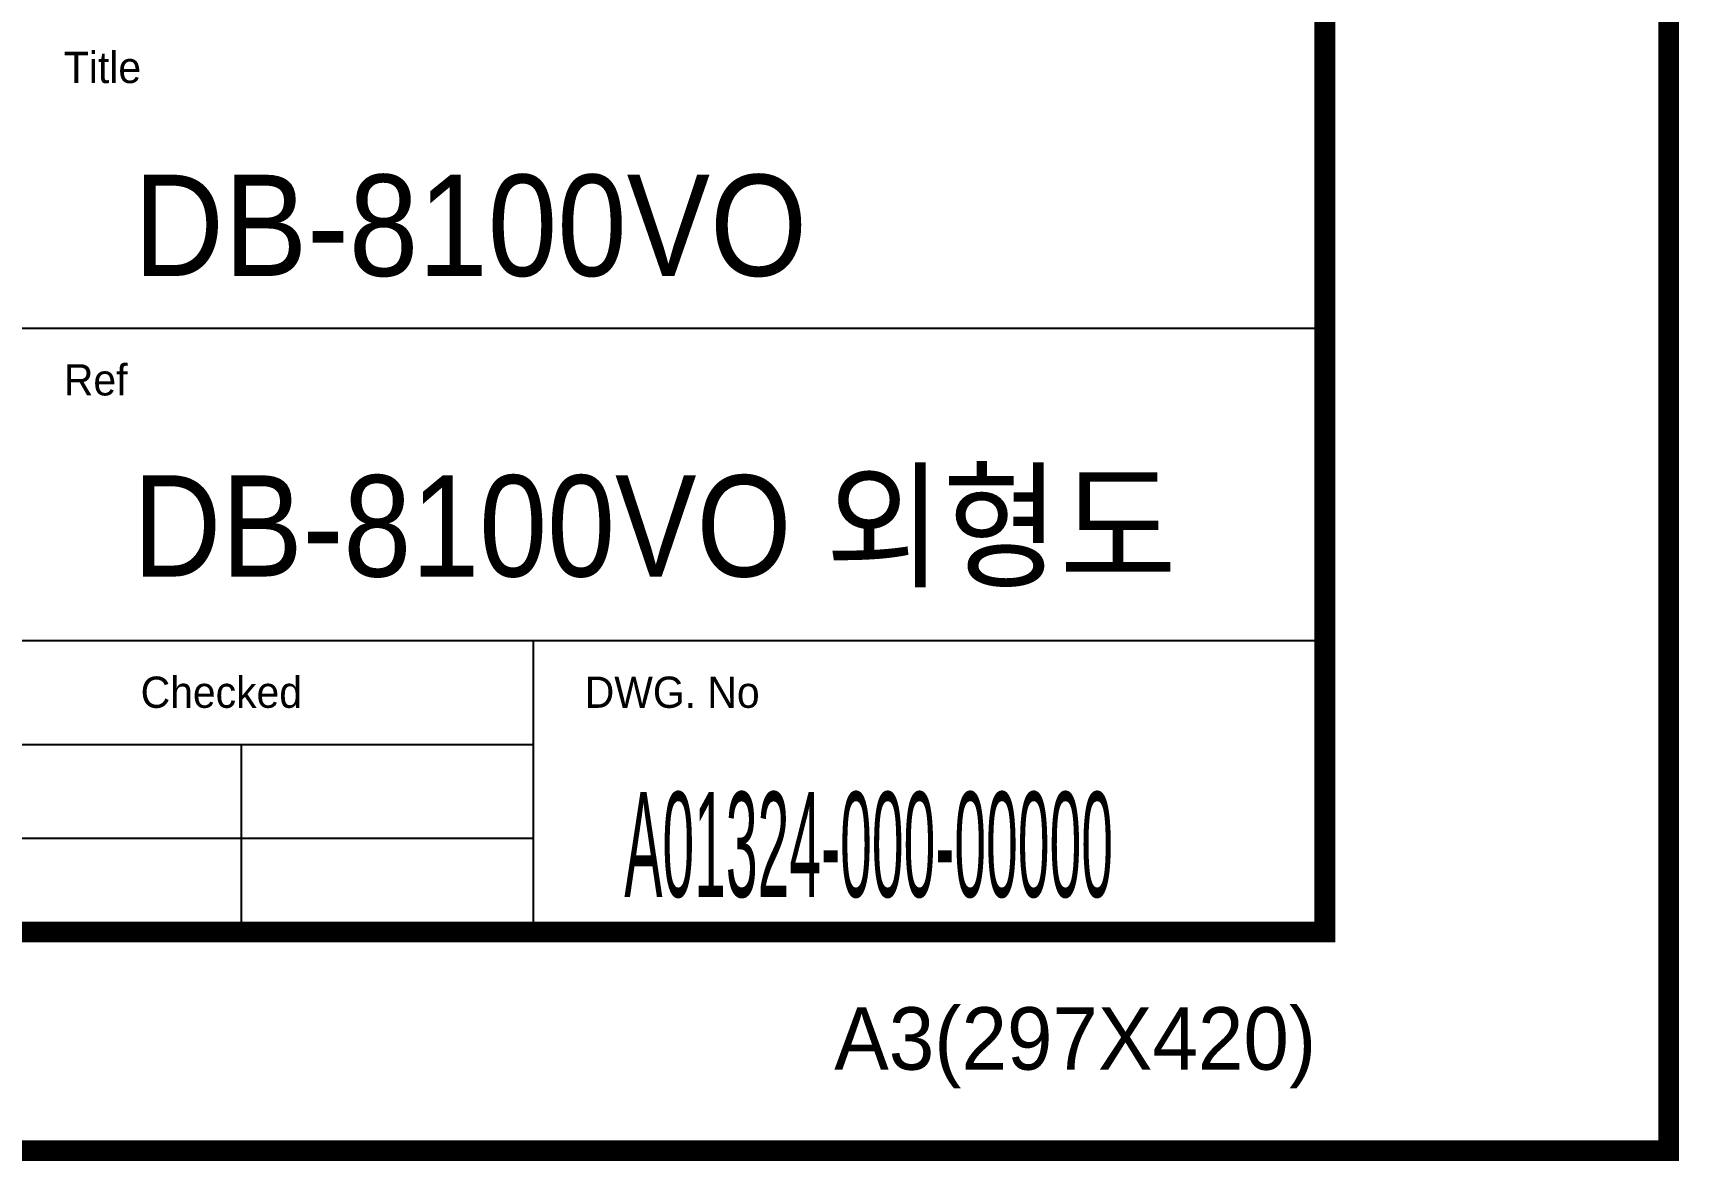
# Model space of a CAD drawing. Header units: millimetres. Extents: x 28 to 2369, y -329 to 1679.
# Drawn here: x 1930.7 to 2369.2, y 24.4 to 325.1 of the extents above; entities that cross this region are included whole.
import ezdxf

# ---------------------------------------------------------------- set-up
doc = ezdxf.new("R2010")
doc.units = ezdxf.units.MM
doc.layers.add('1', color=7, linetype='CONTINUOUS')
doc.layers.add('1LINE', color=7, linetype='CONTINUOUS')
doc.styles.add('hangul2', font='')
doc.styles.get('hangul2').set_extended_font_data('Gulim')

msp = doc.modelspace()

# ---------------------------------------------------------------- linework, layer by layer
at = {"layer": '1LINE', "color": 3}
for p, q in [((1297.89, 246.43), (2274.82, 246.43)), ((1297.89, 163.17), (2274.82, 163.17)), ((2063.89, 163.17), (2063.89, 85.46)), ((1753.05, 135.41), (2063.89, 135.41)), ((1986.18, 135.41), (1986.18, 85.46)), ((1753.05, 110.44), (2063.89, 110.44))]:
    msp.add_line(p, q, dxfattribs=at)
at = {"layer": '1LINE', "color": 4, "const_width": 5.55}
for points in [[(35.1, 27.18), (2366.4, 27.18), (2366.4, 1675.74), (35.1, 1675.74)], [(126.69, 85.46), (2274.82, 85.46), (2274.82, 1617.45), (126.69, 1617.45)]]:
    msp.add_lwpolyline(points, close=True, dxfattribs=at)

# ---------------------------------------------------------------- texts
at = {"layer": '1', "color": 7, "linetype": 'Continuous', "attachment_point": 7, "line_spacing_factor": 0.903614, "style": 'hangul2'}
for s, insert, char_height in [('{\\W0.942;DB-8100VO}', (1957.53, 259.93), 27), ('{\\W0.921;DB-8100VO 외형도}', (1957.35, 177.29), 27), ('{\\W0.415;A01324-000-00000}', (2088.22, 94.39), 28)]:
    msp.add_mtext(s, dxfattribs=dict(at, insert=insert, char_height=char_height))
at = {"layer": '1LINE', "style": 'hangul2'}
msp.add_text('A3(297X420)', height=16.6521, dxfattribs=at).set_placement((2144.13, 48.76))
at = {"layer": '1LINE', "color": 4, "char_height": 8.326, "attachment_point": 1, "style": 'hangul2'}
for s, insert, width in [('Title', (1938.91, 320.05), 36.2031), ('Ref', (1938.91, 236.79), 36.2031), ('Checked', (1959.37, 153.53), 9.4832), ('DWG. No', (2077.67, 153.53), 58.8226)]:
    msp.add_mtext(s, dxfattribs=dict(at, insert=insert, width=width))

doc.saveas('drawing.dxf')
